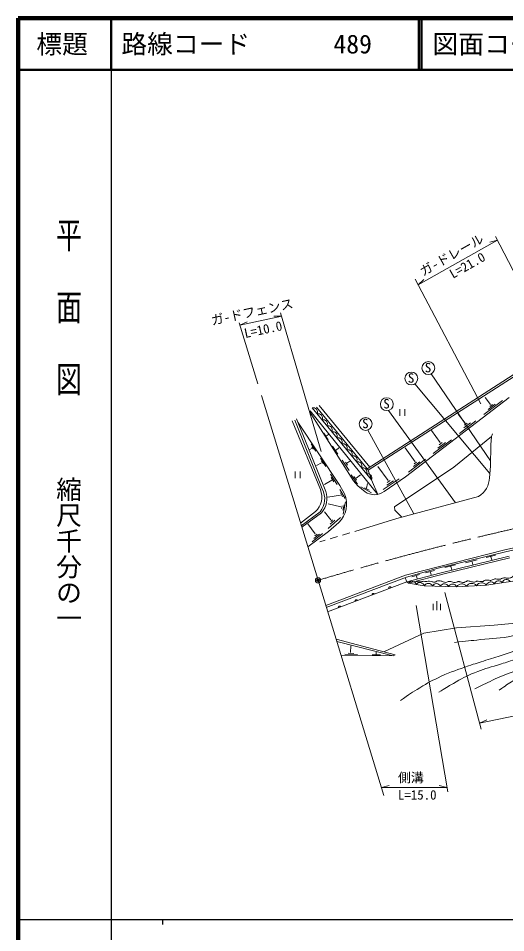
# Model space of a CAD drawing. Units: millimetres, scale not verified. Extents: x 40000 to 680000, y 20000 to 380000.
# Drawn here: x 40000 to 134574, y 202409 to 380000 of the extents above; entities that cross this region are included whole.
import ezdxf
from ezdxf.enums import TextEntityAlignment as Align

# ---------------------------------------------------------------- set-up
doc = ezdxf.new("R2010")
doc.units = ezdxf.units.MM
doc.header["$LTSCALE"] = 1000
doc.header["$PDMODE"] = 32
doc.header["$PDSIZE"] = 500
doc.linetypes.add('CHAIN', pattern=[18.5, 12, -1.5, 3.5, -1.5])
for name, color, linetype, lineweight in [('M-BGD', 7, 'Continuous', 13), ('M-BMK', 2, 'CHAIN', 13), ('M-BMK-SRVR', 3, 'Continuous', 13), ('M-STR-HTXT', 7, 'Continuous', 13), ('M-TTL', 2, 'Continuous', 140), ('M-TTL-BAND', 7, 'Continuous', 25), ('M-TTL-LINE', 7, 'Continuous', 50)]:
    doc.layers.add(name, color=color, linetype=linetype, lineweight=lineweight)
doc.layers.add('M-OTRS', color=6, linetype='Continuous')
doc.layers.add('M-TTL-TXT', color=7, linetype='Continuous')
doc.styles.add('@ＭＳ ゴシック', font='')
doc.styles.add('ＭＳ ゴシック', font='')
doc.styles.get('@ＭＳ ゴシック').set_extended_font_data('@MS Gothic')
doc.styles.get('ＭＳ ゴシック').set_extended_font_data('MS Gothic')

msp = doc.modelspace()

# ---------------------------------------------------------------- linework, layer by layer
at = {"layer": 'M-BGD'}
for p, q in [((136942, 311343), (107712, 292525)), ((137128, 311042), (107898, 292224)), ((131641, 294023), (120110, 310942)), ((116974, 309018), (131500, 291586)), ((115138, 290977), (135276, 306369)), ((130301, 303020), (133954, 305788)), ((131614, 304981), (130579, 306384)), ((109744, 287531), (96662, 303750)), ((108513, 290356), (96998, 304328)), ((97867, 304474), (107712, 292525)), ((98365, 304795), (108210, 292846)), ((124865, 285915), (111859, 303853)), ((114046, 304100), (114046, 302800)), ((115021, 302800), (115021, 304100)), ((131202, 304017), (132560, 305078)), ((131482, 304578), (131982, 304999)), ((98988, 288588), (93633, 301960)), ((94003, 302200), (99685, 288127)), ((105013, 290191), (96476, 303609)), ((126688, 301374), (125320, 303123)), ((93159, 301815), (98611, 288501)), ((102409, 289292), (94261, 301563)), ((125596, 299363), (128778, 301808)), ((126438, 300480), (127753, 301440)), ((126569, 300993), (127122, 301374)), ((99287, 299403), (100120, 298150)), ((99787, 298886), (100173, 299140)), ((116772, 283730), (107821, 300039)), ((121883, 297610), (120192, 299926)), ((124520, 292824), (131843, 298757)), ((131843, 298757), (131711, 297140)), ((131843, 298757), (131992, 299293)), ((96820, 297324), (97743, 295928)), ((96972, 296775), (97252, 296343)), ((100955, 296872), (102007, 295339)), ((116984, 293855), (115093, 296601)), ((120506, 295450), (124075, 298148)), ((121381, 296500), (122865, 297610)), ((121655, 297160), (122246, 297587)), ((131711, 297140), (131619, 293044)), ((97024, 296518), (96557, 296278)), ((101682, 296145), (102191, 296557)), ((98849, 293674), (97885, 293124)), ((98650, 294587), (99690, 292967)), ((98802, 294036), (99194, 293440)), ((102844, 294190), (104172, 292155)), ((103479, 293767), (103882, 293189)), ((103760, 293601), (104356, 294013)), ((115711, 291841), (119035, 294346)), ((116686, 292978), (117887, 293846)), ((116792, 293469), (117256, 293811)), ((131619, 293044), (131434, 290781)), ((93700, 292009), (93700, 290709)), ((94675, 290709), (94675, 292009)), ((100605, 291474), (101887, 289475)), ((104562, 291361), (105824, 289512)), ((105552, 290704), (106402, 291326)), ((107898, 292224), (107712, 292525)), ((107898, 292224), (108513, 290356)), ((111748, 290202), (109786, 292966)), ((113007, 285112), (124520, 292824)), ((100816, 290279), (99414, 289484)), ((100717, 290793), (101248, 289992)), ((105861, 289185), (105013, 290191)), ((105079, 291020), (105622, 290301)), ((107545, 288776), (107744, 289682)), ((108513, 290356), (109744, 287531)), ((110826, 288460), (113903, 290577)), ((111000, 288072), (115138, 290977)), ((111497, 289328), (112798, 290196)), ((111563, 289867), (112175, 290254)), ((103313, 287638), (102409, 289292)), ((102420, 288490), (103393, 286746)), ((102499, 287841), (102911, 287044)), ((107281, 288061), (105861, 289185)), ((106473, 288984), (108515, 287827)), ((107165, 288841), (108094, 288326)), ((102543, 287377), (100054, 287000)), ((103512, 286064), (103038, 283680)), ((129304, 287113), (113447, 282833)), ((94757, 281949), (97669, 284184)), ((94917, 281425), (98589, 284158)), ((102609, 285100), (100155, 285696)), ((102872, 285310), (102740, 284793)), ((103214, 285538), (102951, 284443)), ((113007, 285112), (113068, 284459)), ((113068, 284459), (114416, 283094)), ((94994, 281175), (98839, 283960)), ((100652, 282616), (99390, 284128)), ((100152, 280907), (102519, 283037)), ((100533, 281748), (101441, 282537)), ((100612, 282248), (100967, 282577)), ((113447, 282833), (106320, 280632)), ((97588, 279855), (96208, 281814)), ((100193, 280361), (102174, 282074)), ((105301, 280331), (106320, 280632)), ((96174, 277322), (100193, 280361)), ((97023, 278330), (99048, 279934)), ((97365, 278987), (98430, 279789)), ((97549, 279513), (97996, 279829)), ((100507, 278910), (101945, 279336)), ((102904, 279620), (104342, 280047)), ((98530, 278325), (99548, 278626)), ((134432, 276760), (143861, 278801)), ((143887, 278468), (134524, 276392)), ((115136, 271865), (134432, 276760)), ((134524, 276392), (121451, 273214)), ((135246, 275546), (121793, 272229)), ((130771, 275272), (132571, 275704)), ((131712, 275395), (131881, 274828)), ((122660, 272075), (135363, 275202)), ((122768, 273313), (124842, 273886)), ((123940, 273531), (124100, 272916)), ((126784, 274271), (129034, 274826)), ((128047, 274435), (128222, 273926)), ((99654, 265954), (115136, 271865)), ((121451, 273214), (115329, 271444)), ((121793, 272229), (115418, 270568)), ((115719, 270282), (122660, 272075)), ((116381, 271551), (117830, 271966)), ((119028, 272299), (120781, 272784)), ((119969, 272445), (120144, 271919)), ((115329, 271444), (99765, 265590)), ((115418, 270568), (100028, 264731)), ((115073, 271348), (115418, 270568)), ((115418, 270568), (115719, 270282)), ((117246, 271668), (117386, 271189)), ((121211, 265061), (121211, 266811)), ((120511, 265061), (120511, 266286)), ((121911, 265061), (121911, 266286)), ((118715, 260572), (125013, 261649)), ((125013, 261649), (132310, 262162)), ((132310, 262162), (137194, 262596)), ((101661, 259396), (113136, 256382)), ((110937, 256960), (118715, 260572)), ((112768, 256198), (101795, 258960)), ((104488, 256818), (104505, 258121)), ((102604, 256317), (112768, 256198)), ((103337, 256514), (105791, 256450)), ((103991, 256689), (105084, 256649)), ((108664, 256406), (110289, 256353)), ((109459, 256453), (109442, 256926)), ((113136, 256382), (112768, 256198))]:
    msp.add_line(p, q, dxfattribs=at)
msp.add_lwpolyline([(148860, 273078), (138506, 271096), (130844, 269912), (125053, 269602), (118782, 269779), (115719, 270282)], dxfattribs=at)
for centre in [(119556, 312063), (116268, 310049), (111503, 305051), (107394, 301214)]:
    msp.add_circle(centre, 1250, dxfattribs=at)
for centre, radius, start, end in [((97232, 303543), 819, 332.42239, 106.56149), ((98191, 302379), 819, 332.42239, 106.56149), ((99151, 301214), 819, 332.42239, 106.56149), ((100111, 300050), 819, 332.42239, 106.56149), ((101070, 298886), 819, 332.42239, 106.56149), ((102030, 297721), 819, 332.42239, 106.56149), ((102989, 296557), 819, 332.42239, 106.56149), ((103949, 295392), 819, 332.42239, 106.56149), ((104908, 294228), 819, 332.42239, 106.56149), ((105868, 293064), 819, 332.42239, 106.56149), ((106828, 291899), 819, 332.42239, 106.56149), ((107787, 290735), 819, 332.42239, 106.56149), ((126950, 290933), 4487, 301.65275, 358.06448), ((94996, 287028), 3903, 313.216, 22.17479), ((95325, 286684), 4128, 322.26, 27.45848), ((95534, 286800), 4357, 319.32561, 17.73313), ((109133, 290681), 3209, 234.73809, 305.57977), ((98698, 285684), 5011, 313.90964, 22.95681), ((116428, 269809), 852, 15.08408, 146.2803), ((117959, 269558), 852, 15.08408, 146.2803), ((119556, 269392), 865, 23.33947, 153.41824), ((121123, 269348), 865, 23.33947, 153.41824), ((122691, 269303), 865, 23.33947, 153.41824), ((124259, 269259), 865, 23.33947, 153.41824), ((126055, 268970), 1184, 38.36324, 147.77755), ((127985, 269074), 1184, 38.36324, 147.77755), ((129916, 269177), 1184, 38.36324, 147.77755), ((131664, 269684), 851, 33.14037, 164.41844), ((133196, 269920), 851, 33.14037, 164.41844), ((134729, 270157), 851, 33.14037, 164.41844), ((108873, 268086), 250, 20.77102, 200.77102), ((112146, 269327), 250, 20.77102, 200.77102), ((105601, 266844), 250, 20.77102, 200.77102), ((102328, 265603), 250, 20.77102, 200.77102)]:
    msp.add_arc(centre, radius, start, end, dxfattribs=at)
for points, knots in [([(114161, 247486), (115897, 248725), (116401, 249080), (117908, 249990), (119480, 250940), (120384, 251444), (122049, 252219), (124065, 253156), (125281, 253482), (127374, 254230), (128663, 254691), (129410, 254877), (130707, 255315), (133307, 256193), (134837, 256501), (137348, 257608), (138964, 258320), (139796, 258871), (141368, 259675), (142877, 260448), (143733, 260860), (145234, 261647), (146623, 262376), (147391, 262803), (148767, 263557), (150092, 264283), (150783, 264786), (152146, 265437), (153343, 266009), (154047, 266258), (155288, 266727), (156379, 267140), (157003, 267335), (158115, 267687), (160091, 268312), (161212, 268626), (163226, 269114), (164117, 269329), (164638, 269344), (165540, 269508), (167331, 269834), (168371, 269865), (170119, 270369), (171343, 270722), (172001, 271011), (173182, 271487), (174321, 271945), (174981, 272173), (176035, 272802), (176817, 273267), (177183, 273638), (177942, 274139), (179568, 275214), (180545, 275714), (182175, 276782), (184838, 278525), (186307, 279536), (188891, 281394), (190164, 282309), (190577, 282604), (192131, 283763)], [0, 0, 0, 0, 1, 1, 1, 2, 2, 2, 3, 3, 3, 4, 4, 4, 5, 5, 5, 6, 6, 6, 7, 7, 7, 8, 8, 8, 9, 9, 9, 10, 10, 10, 11, 11, 11, 12, 12, 12, 13, 13, 13, 14, 14, 14, 15, 15, 15, 16, 16, 16, 17, 17, 17, 18, 18, 18, 19, 19, 19, 20, 20, 20, 20]), ([(121573, 249121), (122917, 249970), (123298, 250197), (124433, 250837), (125997, 251717), (126880, 252214), (128535, 252907), (130213, 253610), (131224, 253820), (132953, 254387), (134115, 254768), (134796, 254898), (135936, 255343), (137075, 255788), (137689, 256103), (138775, 256664), (140336, 257470), (141148, 258035), (142680, 258893), (144234, 259762), (145104, 260249), (146674, 261087), (147954, 261770), (148644, 262209), (149968, 262803), (150900, 263221), (151468, 263343), (152420, 263717), (153854, 264280), (154629, 264671), (156075, 265204), (157192, 265616), (157834, 265802), (158980, 266124), (160320, 266501), (161077, 266697), (162441, 266972), (164093, 267306), (165043, 267354), (166701, 267656), (168177, 267925), (169025, 267995), (170465, 268415), (171880, 268828), (172679, 269091), (173988, 269769), (175503, 270554), (176250, 271172), (177657, 272136), (178777, 272904), (179383, 273365), (180483, 274161), (182036, 275283), (182887, 275940), (184451, 277047), (185420, 277733), (185984, 278088), (186965, 278757), (188220, 279614), (188905, 280120), (190176, 280953), (191104, 281562), (191659, 281849), (192582, 282465), (193253, 282913), (193493, 283078), (194247, 283617)], [0, 0, 0, 0, 1, 1, 1, 2, 2, 2, 3, 3, 3, 4, 4, 4, 5, 5, 5, 6, 6, 6, 7, 7, 7, 8, 8, 8, 9, 9, 9, 10, 10, 10, 11, 11, 11, 12, 12, 12, 13, 13, 13, 14, 14, 14, 15, 15, 15, 16, 16, 16, 17, 17, 17, 18, 18, 18, 19, 19, 19, 20, 20, 20, 21, 21, 21, 22, 22, 22, 22]), ([(124626, 258796), (127086, 259048), (127710, 259113), (129685, 259328), (132113, 259593), (133508, 259532), (135897, 260038), (138136, 260513), (139377, 260889), (141513, 261710), (143765, 262575), (144940, 263268), (147114, 264313), (149026, 265232), (150050, 265847), (151980, 266727), (153948, 267623), (155070, 268082), (157088, 268856), (159459, 269767), (160797, 270261), (163228, 270993), (165248, 271601), (166414, 271815), (168458, 272337), (170090, 272755), (171018, 272940), (172639, 273402), (173820, 273739), (174517, 273850), (175633, 274362), (176787, 274892), (177348, 275358), (178407, 276058), (179813, 276987), (180563, 277563), (181914, 278569), (183308, 279608), (184026, 280272), (185435, 281291), (186365, 281963), (186870, 282369), (187861, 282948), (188576, 283366), (188837, 283505), (189736, 283940)], [0, 0, 0, 0, 1, 1, 1, 2, 2, 2, 3, 3, 3, 4, 4, 4, 5, 5, 5, 6, 6, 6, 7, 7, 7, 8, 8, 8, 9, 9, 9, 10, 10, 10, 11, 11, 11, 12, 12, 12, 13, 13, 13, 14, 14, 14, 15, 15, 15, 15]), ([(128589, 249757), (130466, 250718), (130989, 250966), (132553, 251689), (135042, 252840), (136559, 253205), (139041, 254371), (141616, 255582), (142970, 256439), (145480, 257778), (147031, 258606), (147896, 259077), (149444, 259908), (151255, 260880), (152204, 261557), (154081, 262393), (155543, 263044), (156434, 263233), (157957, 263724), (159689, 264284), (160653, 264630), (162424, 265056), (164081, 265453), (165030, 265587), (166713, 265854), (168083, 266072), (168868, 266079), (170233, 266328), (171443, 266548), (172136, 266649), (173295, 267060), (174401, 267452), (175033, 267692), (176017, 268332), (177339, 269192), (177932, 269876), (179152, 270876), (179936, 271518), (180360, 271897), (181154, 272526), (182598, 273670), (183438, 274271), (184928, 275356), (186252, 276320), (187044, 276790), (188372, 277749), (190030, 278945), (190937, 279645), (192580, 280862), (193473, 281524), (193965, 281907), (194867, 282558), (195480, 283000), (195677, 283140), (196445, 283678)], [0, 0, 0, 0, 1, 1, 1, 2, 2, 2, 3, 3, 3, 4, 4, 4, 5, 5, 5, 6, 6, 6, 7, 7, 7, 8, 8, 8, 9, 9, 9, 10, 10, 10, 11, 11, 11, 12, 12, 12, 13, 13, 13, 14, 14, 14, 15, 15, 15, 16, 16, 16, 17, 17, 17, 18, 18, 18, 18]), ([(151198, 270610), (150966, 270818), (150794, 270941), (150742, 271241), (150705, 271455), (150895, 271601), (150795, 271793), (150689, 271997), (150443, 271935), (150304, 272118), (150147, 272324), (150272, 272531), (150164, 272766), (150103, 272898), (150066, 272982), (149953, 273073), (149808, 273190), (149634, 273144), (149533, 273301), (149452, 273426), (149625, 273535), (149585, 273678), (149531, 273871), (149491, 274004), (149331, 274125), (149252, 274184), (149191, 274233), (149094, 274212), (148974, 274187), (148986, 274025), (148866, 273993), (148634, 273931), (148528, 274184), (148288, 274204), (148164, 274214), (148083, 274218), (147972, 274160), (147887, 274115), (147908, 274017), (147832, 273958), (147755, 273898), (147687, 273912), (147596, 273879), (147499, 273845), (147453, 273790), (147350, 273783), (147188, 273773), (147108, 273891), (146947, 273879), (146785, 273868), (146721, 273765), (146579, 273687), (146426, 273602), (146365, 273489), (146193, 273459), (145985, 273422), (145868, 273573), (145658, 273546), (145447, 273520), (145357, 273405), (145159, 273325), (144990, 273257), (144899, 273203), (144721, 273167), (144449, 273113), (144268, 273270), (144011, 273167), (143814, 273088), (143756, 272948), (143564, 272860), (143229, 272708), (142982, 272863), (142626, 272773), (142503, 272742), (142431, 272726), (142319, 272668), (142121, 272564), (142051, 272424), (141837, 272361), (141650, 272306), (141536, 272407), (141342, 272409), (141146, 272411), (141031, 272423), (140842, 272374), (140664, 272328), (140590, 272237), (140421, 272164), (140291, 272107), (140221, 272047), (140079, 272041), (139886, 272033), (139808, 272202), (139615, 272216), (139452, 272228), (139352, 272212), (139203, 272146), (139053, 272080), (139018, 271961), (138870, 271892), (138708, 271817), (138605, 271798), (138427, 271780), (138209, 271758), (138086, 271813), (137866, 271824), (137733, 271831), (137654, 271865), (137524, 271833), (137385, 271798), (137327, 271724), (137191, 271675), (137062, 271628), (136986, 271606), (136849, 271587), (136717, 271569), (136641, 271582), (136508, 271587), (136319, 271595), (136202, 271698), (136025, 271631), (135890, 271580), (135856, 271478), (135727, 271412), (135501, 271295), (135347, 271282), (135094, 271257), (134921, 271240), (134822, 271262), (134650, 271280), (134540, 271292), (134480, 271318), (134369, 271321), (134261, 271324), (134200, 271316), (134095, 271292), (133969, 271263), (133907, 271218), (133785, 271175), (133637, 271122), (133560, 271069), (133405, 271046), (133267, 271027), (133188, 271063), (133049, 271076), (132893, 271090), (132807, 271111), (132651, 271117), (132569, 271120), (132521, 271136), (132441, 271117), (132240, 271067), (132132, 271016), (131944, 270930), (131851, 270886), (131811, 270826), (131709, 270810), (131571, 270788), (131497, 270864), (131358, 270880), (131152, 270904), (131034, 270916), (130827, 270897), (130663, 270882), (130561, 270882), (130418, 270804), (130333, 270758), (130323, 270679), (130236, 270638), (130091, 270571), (129988, 270596), (129827, 270595), (129596, 270595), (129470, 270653), (129239, 270665), (129163, 270668), (129120, 270670), (129044, 270665), (128960, 270659), (128912, 270658), (128830, 270637), (128715, 270609), (128667, 270540), (128550, 270521), (128377, 270491), (128275, 270522), (128102, 270544), (127969, 270561), (127897, 270587), (127767, 270618), (127646, 270647), (127582, 270678), (127460, 270697), (127331, 270717), (127254, 270756), (127128, 270724), (127053, 270705), (127020, 270668), (126949, 270634), (126784, 270557), (126701, 270476), (126521, 270447), (126315, 270415), (126192, 270436), (125987, 270475), (125841, 270502), (125767, 270550), (125623, 270584), (125546, 270602), (125502, 270614), (125424, 270611), (125371, 270609), (125342, 270599), (125292, 270584), (125175, 270549), (125122, 270492), (125003, 270467), (124824, 270429), (124718, 270412), (124535, 270427), (124359, 270441), (124272, 270508), (124102, 270552), (123950, 270591), (123866, 270632), (123709, 270637), (123587, 270641), (123518, 270629), (123399, 270602), (123206, 270558), (123113, 270465), (122916, 270446), (122732, 270429), (122635, 270513), (122456, 270559), (122223, 270620), (122099, 270690), (121860, 270723), (121664, 270750), (121548, 270762), (121354, 270727), (121206, 270700), (121143, 270623), (121002, 270568), (120891, 270525), (120830, 270481), (120710, 270475), (120476, 270462), (120357, 270575), (120126, 270615), (119886, 270656), (119749, 270683), (119506, 270674), (119335, 270667), (119246, 270595), (119074, 270592), (118930, 270589), (118856, 270663), (118712, 270662), (118363, 270660), (118178, 270508), (117829, 270522), (117552, 270533), (117431, 270559), (117129, 270646)], [0, 0, 0, 0, 1, 1, 1, 2, 2, 2, 3, 3, 3, 4, 4, 4, 5, 5, 5, 6, 6, 6, 7, 7, 7, 8, 8, 8, 9, 9, 9, 10, 10, 10, 11, 11, 11, 12, 12, 12, 13, 13, 13, 14, 14, 14, 15, 15, 15, 16, 16, 16, 17, 17, 17, 18, 18, 18, 19, 19, 19, 20, 20, 20, 21, 21, 21, 22, 22, 22, 23, 23, 23, 24, 24, 24, 25, 25, 25, 26, 26, 26, 27, 27, 27, 28, 28, 28, 29, 29, 29, 30, 30, 30, 31, 31, 31, 32, 32, 32, 33, 33, 33, 34, 34, 34, 35, 35, 35, 36, 36, 36, 37, 37, 37, 38, 38, 38, 39, 39, 39, 40, 40, 40, 41, 41, 41, 42, 42, 42, 43, 43, 43, 44, 44, 44, 45, 45, 45, 46, 46, 46, 47, 47, 47, 48, 48, 48, 49, 49, 49, 50, 50, 50, 51, 51, 51, 52, 52, 52, 53, 53, 53, 54, 54, 54, 55, 55, 55, 56, 56, 56, 57, 57, 57, 58, 58, 58, 59, 59, 59, 60, 60, 60, 61, 61, 61, 62, 62, 62, 63, 63, 63, 64, 64, 64, 65, 65, 65, 66, 66, 66, 67, 67, 67, 68, 68, 68, 69, 69, 69, 70, 70, 70, 71, 71, 71, 72, 72, 72, 73, 73, 73, 74, 74, 74, 75, 75, 75, 76, 76, 76, 77, 77, 77, 78, 78, 78, 79, 79, 79, 80, 80, 80, 81, 81, 81, 82, 82, 82, 83, 83, 83, 84, 84, 84, 85, 85, 85, 86, 86, 86, 87, 87, 87, 88, 88, 88, 88]), ([(133321, 249488), (134567, 250429), (134978, 250681), (136082, 251381), (138562, 252952), (140186, 253415), (142827, 254694), (146489, 256468), (148495, 257563), (152225, 259191), (154662, 260255), (156035, 260846), (158555, 261696), (160380, 262311), (161423, 262602), (163293, 263061), (165484, 263600), (166744, 263760), (168973, 264106), (170569, 264355), (171096, 264430), (173069, 264675)], [0, 0, 0, 0, 1, 1, 1, 2, 2, 2, 3, 3, 3, 4, 4, 4, 5, 5, 5, 6, 6, 6, 7, 7, 7, 7])]:
    msp.add_open_spline(points, degree=3, knots=knots, dxfattribs=at)
at = {"layer": 'M-BMK'}
msp.add_arc((263034, -277558), 572652, 96.76228, 106.73343, dxfattribs=at)
at = {"layer": 'M-BMK-SRVR'}
for p, q in [((98156, 270845), (87166, 306745)), ((110957, 229032), (98156, 270845))]:
    msp.add_line(p, q, dxfattribs=at)
msp.add_circle((98156, 270845), 500, dxfattribs=at)
msp.add_point((98156, 270845), dxfattribs=at)
at = {"layer": 'M-OTRS'}
msp.add_point((98156, 270845), dxfattribs=at)
at = {"layer": 'M-STR-HTXT'}
for p, q in [((132611, 337616), (143250, 316985)), ((117598, 328222), (132965, 336930)), ((132965, 336930), (131475, 336517)), ((117000, 329356), (129766, 305154)), ((117598, 328222), (118718, 329288)), ((82989, 320388), (91108, 322128)), ((91108, 322128), (89563, 322181)), ((90904, 322827), (98778, 295851)), ((82850, 320842), (86481, 308981)), ((82989, 320388), (84377, 321069)), ((129811, 241922), (122733, 268512)), ((117203, 265973), (123315, 229775)), ((129500, 243089), (156505, 248676)), ((129500, 243089), (130893, 243760)), ((110478, 230597), (111978, 230972)), ((123176, 230597), (121676, 230972)), ((110478, 230597), (123176, 230597))]:
    msp.add_line(p, q, dxfattribs=at)
at = {"layer": 'M-TTL'}
for p, q in [((40000, 380000), (40000, 20000)), ((680000, 380000), (40000, 380000))]:
    msp.add_line(p, q, dxfattribs=at)
at = {"layer": 'M-TTL-BAND'}
for p, q in [((58000, 370000), (58000, 20000)), ((40000, 205000), (579000, 205000)), ((68000, 205000), (68000, 204000))]:
    msp.add_line(p, q, dxfattribs=at)
at = {"layer": 'M-TTL-LINE'}
for p, q in [((58000, 380000), (58000, 370000)), ((117750, 380000), (117750, 370000)), ((118250, 380000), (118250, 370000)), ((40000, 370000), (680000, 370000))]:
    msp.add_line(p, q, dxfattribs=at)

# ---------------------------------------------------------------- texts
at = {"layer": 'M-BGD', "style": 'ＭＳ ゴシック'}
for p in [(118877, 310689), (115589, 308675), (110824, 303678), (106716, 299840)]:
    msp.add_text('S', height=1833, dxfattribs=at).set_placement(p, align=Align.BOTTOM_LEFT)
at = {"layer": 'M-STR-HTXT', "style": 'ＭＳ ゴシック'}
for s, rotation, p in [('ガ-ドレール', 29.539, (118808, 329382)), ('L=21.0', 29.539, (124592, 328905)), ('ガ-ドフェンス', 12.095, (77722, 319853)), ('L=10.0', 12.095, (84162, 317351))]:
    msp.add_text(s, height=1833, rotation=rotation, dxfattribs=at).set_placement(p, align=Align.BOTTOM_LEFT)
for s, p in [('側溝', (113673, 231070)), ('L=15.0', (113673, 227713))]:
    msp.add_text(s, height=1833, dxfattribs=at).set_placement(p, align=Align.BOTTOM_LEFT)
at = {"layer": 'M-TTL-BAND', "style": '@ＭＳ ゴシック', "width": 1.4}
msp.add_text('平  面  図', height=3666, rotation=270, dxfattribs=at).set_placement((49777, 306475), align=Align.MIDDLE_RIGHT)
at = {"layer": 'M-TTL-BAND', "style": '@ＭＳ ゴシック'}
msp.add_text('縮尺千分の一', height=3666, rotation=270, dxfattribs=at).set_placement((49777, 261030), align=Align.MIDDLE_RIGHT)
at = {"layer": 'M-TTL-TXT', "style": 'ＭＳ ゴシック'}
msp.add_text('標題', height=3666, dxfattribs=at).set_placement((48500, 375000), align=Align.MIDDLE_CENTER)
for s, p in [('路線コード', (60000, 375000)), ('489', (101142, 375000)), ('図面コード', (120380, 375000))]:
    msp.add_text(s, height=3666, dxfattribs=at).set_placement(p, align=Align.MIDDLE_LEFT)

doc.saveas('drawing.dxf')
